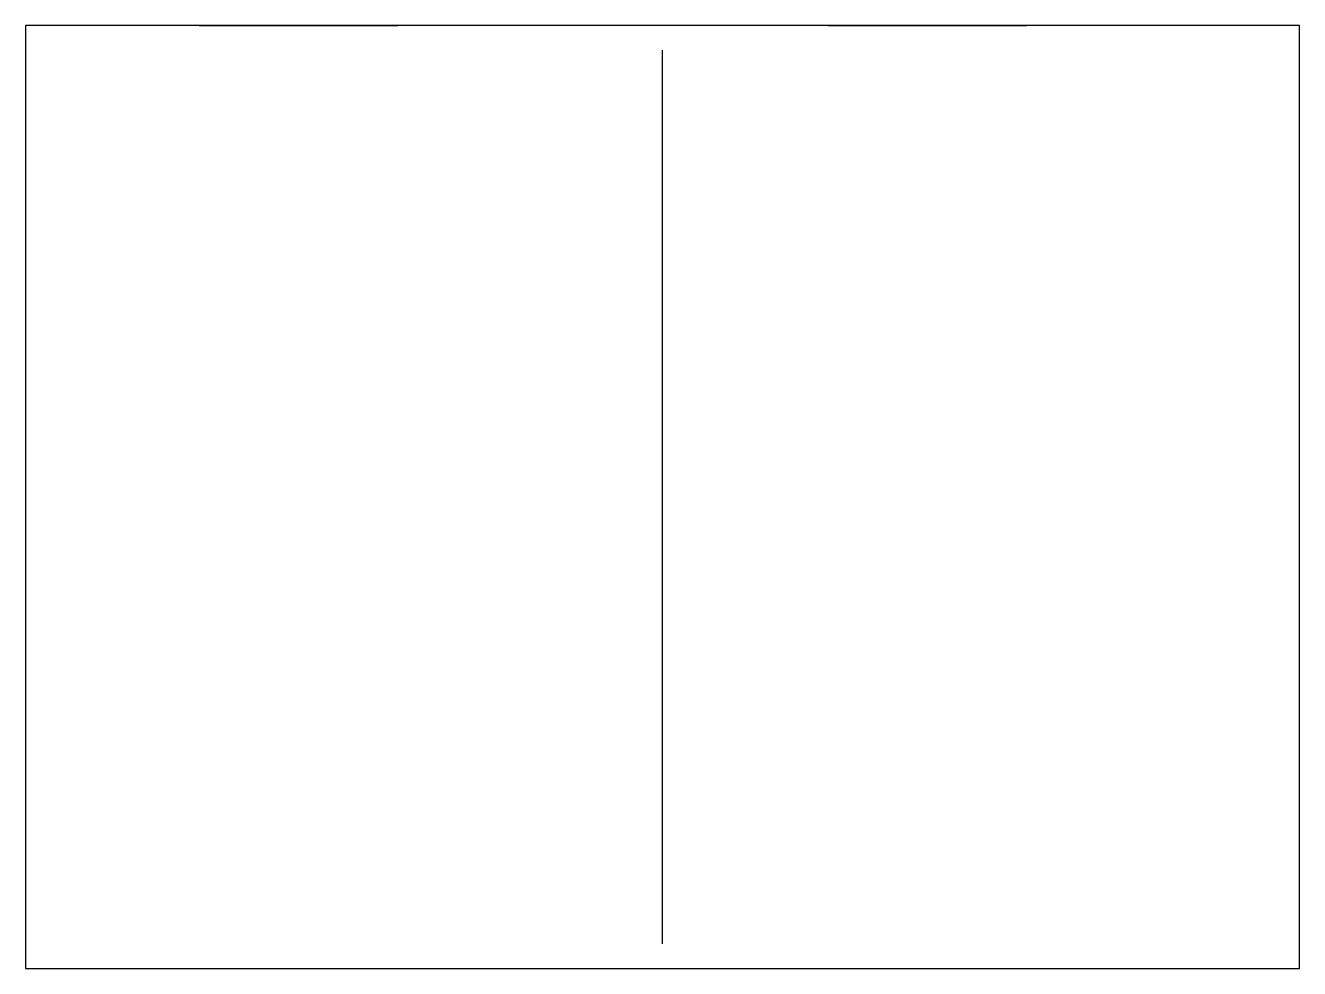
# Model space of a CAD drawing. Header units: millimetres. Extents: x 150 to 7850, y 150 to 5850.
import ezdxf

# ---------------------------------------------------------------- set-up
doc = ezdxf.new("R2010")
doc.units = ezdxf.units.MM

msp = doc.modelspace()

# ---------------------------------------------------------------- linework, layer by layer
at = {"layer": 'DOOR-GF'}
msp.add_line((1200, 150), (2100, 150), dxfattribs=at)
at = {"layer": 'WALL-EXT'}
msp.add_lwpolyline([(150, 150), (7850, 150), (7850, 5850), (150, 5850)], close=True, dxfattribs=at)
at = {"layer": 'WALL-FF'}
msp.add_line((4000, 300), (4000, 5700), dxfattribs=at)
at = {"layer": 'WINDOW-FF'}
for p, q in [((1200, 5850), (2400, 5850)), ((5000, 5850), (6200, 5850)), ((1200, 150), (2400, 150)), ((5000, 150), (6200, 150))]:
    msp.add_line(p, q, dxfattribs=at)
at = {"layer": 'WINDOW-GF'}
msp.add_line((5000, 150), (6200, 150), dxfattribs=at)

doc.saveas('drawing.dxf')
